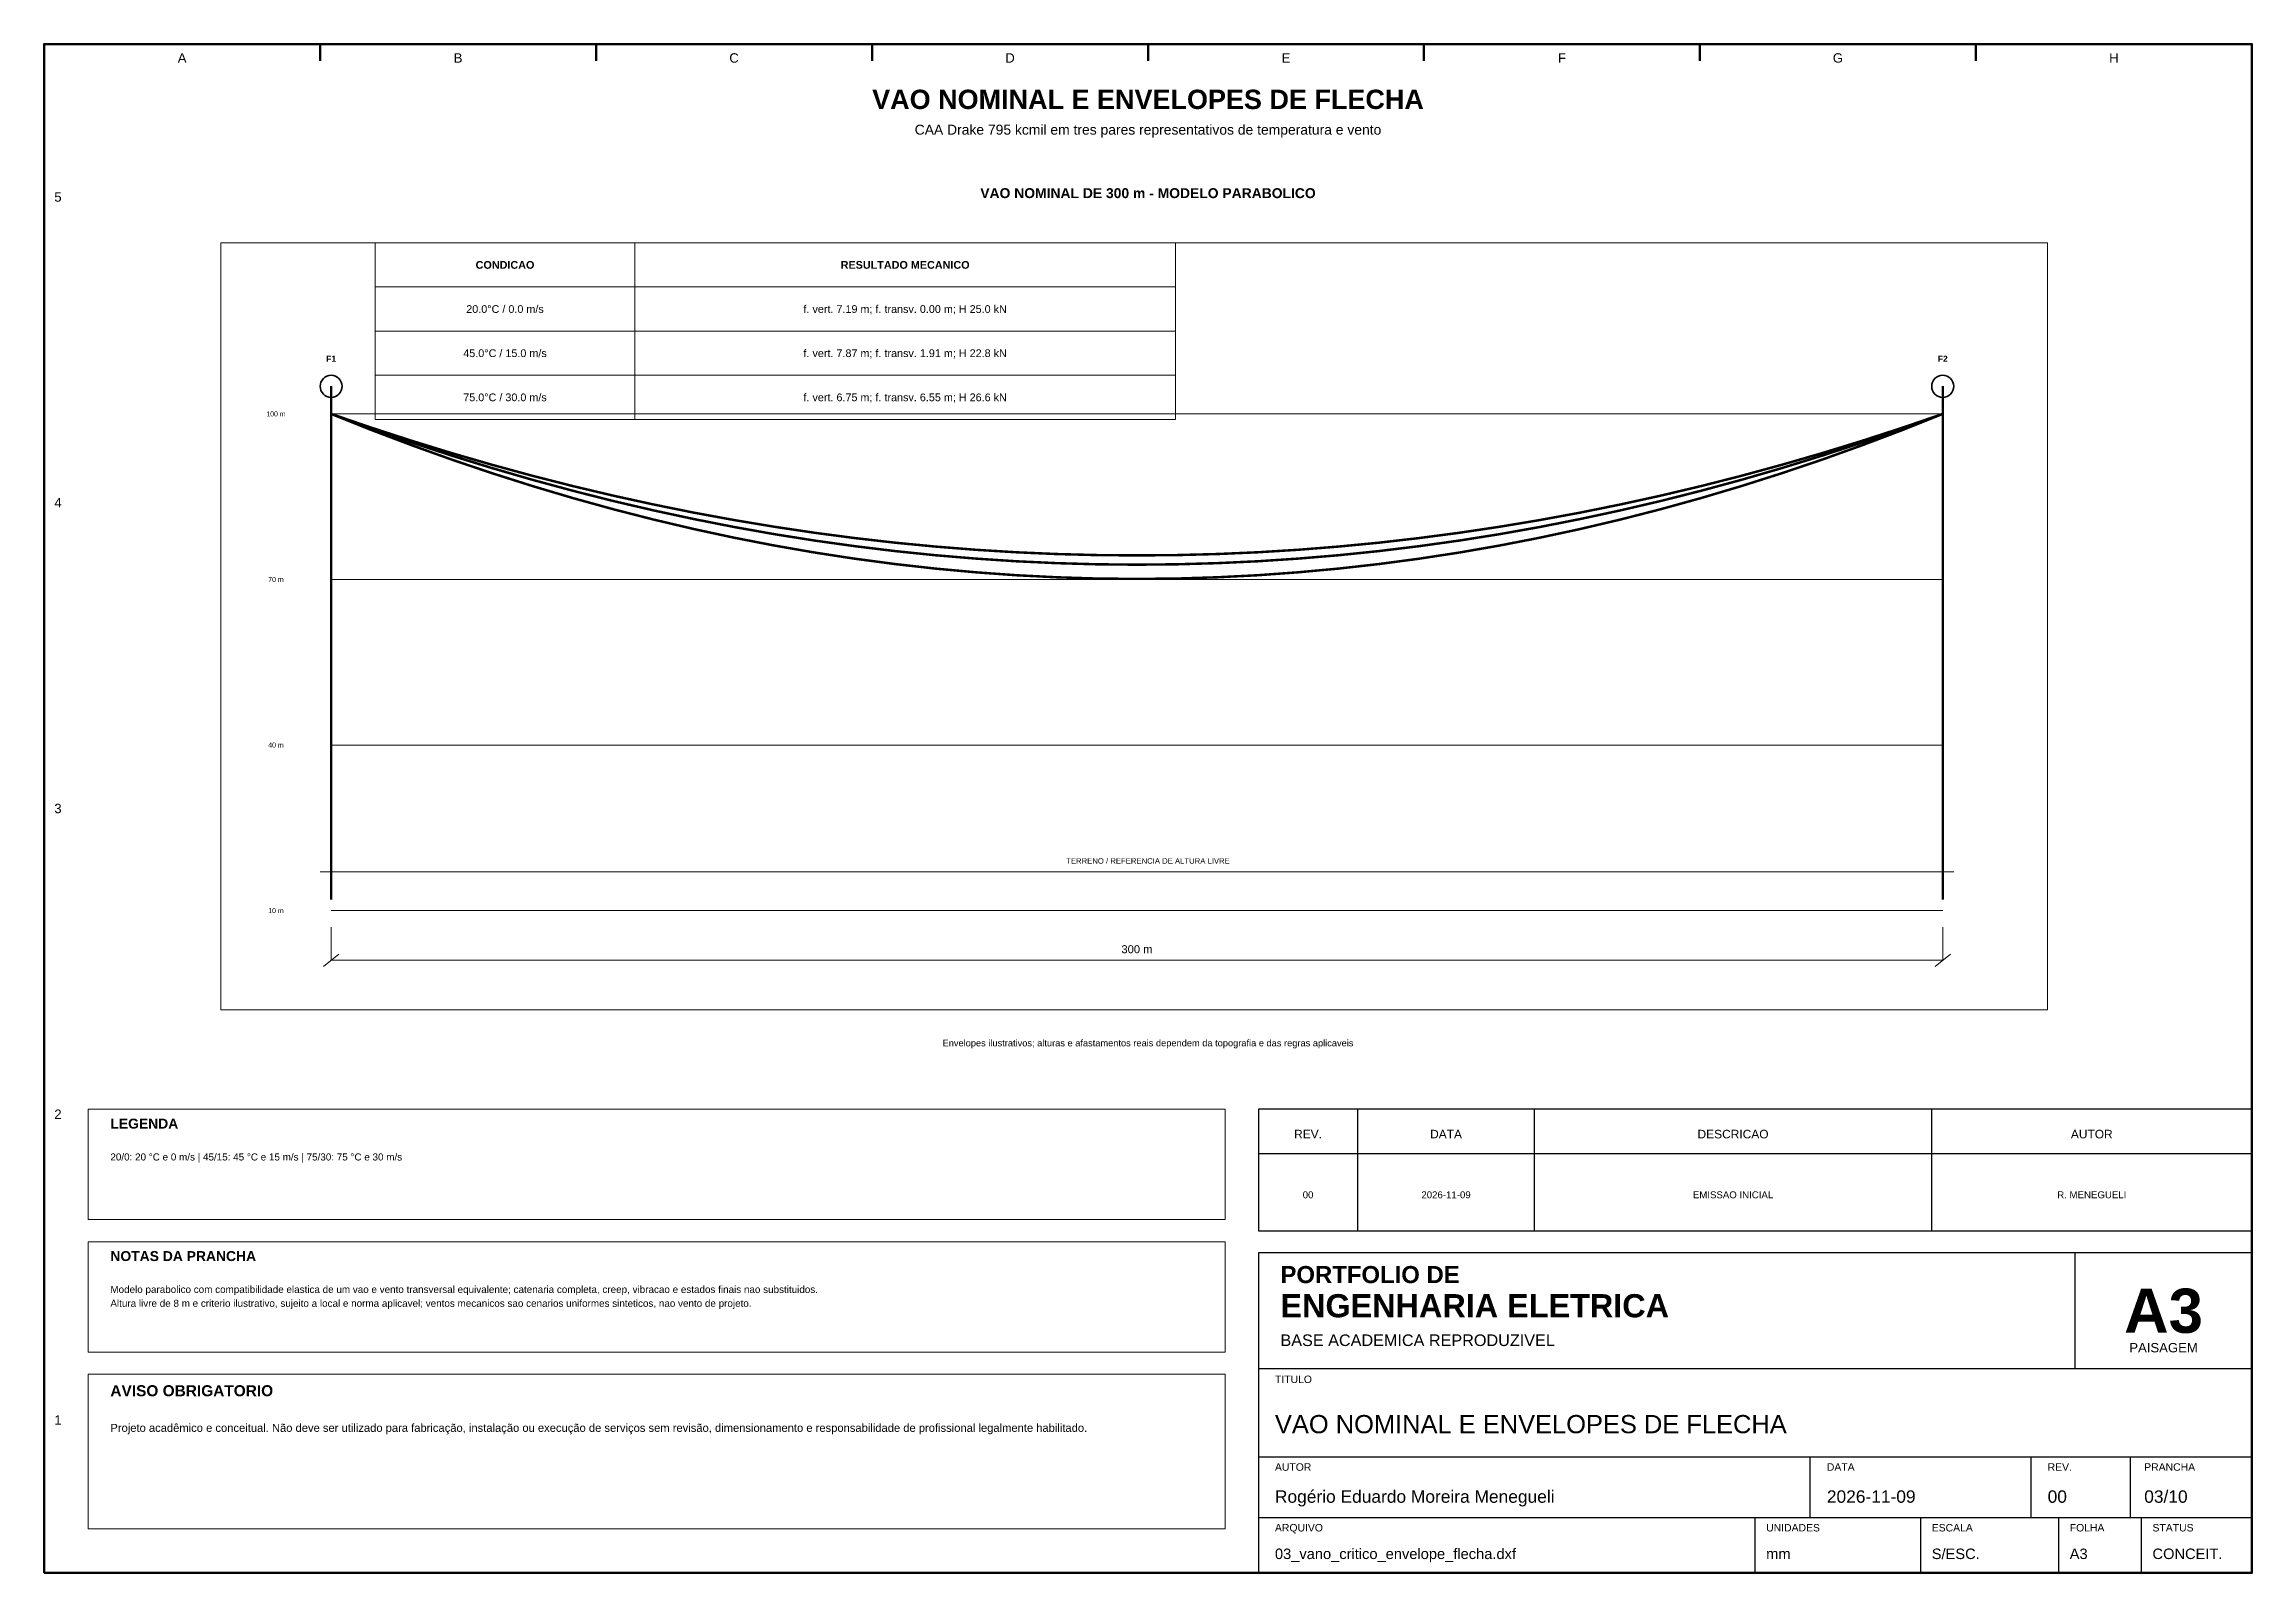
# Model space of a CAD drawing. Header units: millimetres. Extents: x 10 to 410, y 10 to 287.
import ezdxf
from ezdxf.enums import TextEntityAlignment as Align

# ---------------------------------------------------------------- set-up
doc = ezdxf.new("R2010")
doc.units = ezdxf.units.MM
for name, color, linetype, lineweight in [('00_MOLDURA', 7, 'CONTINUOUS', 50), ('01_CARIMBO', 7, 'CONTINUOUS', 25), ('02_TEXTO', 7, 'CONTINUOUS', 18), ('03_COTAS', 5, 'CONTINUOUS', 18), ('04_EQUIPAMENTOS', 250, 'CONTINUOUS', 35), ('05_POTENCIA', 1, 'CONTINUOUS', 50), ('06_COMANDO', 94, 'CONTINUOUS', 25), ('08_CABOS', 160, 'CONTINUOUS', 35), ('11_ARQUITETURA', 8, 'CONTINUOUS', 18), ('12_LEGENDA', 7, 'CONTINUOUS', 18), ('13_NOTAS', 7, 'CONTINUOUS', 18)]:
    doc.layers.add(name, color=color, linetype=linetype, lineweight=lineweight)
doc.styles.add('PORTFOLIO_TEXTO', font='arial.ttf')
doc.styles.add('PORTFOLIO_TITULO', font='arialbd.ttf', dxfattribs={"width": 0.92})

# ---------------------------------------------------------------- blocks, each defined once
blk = doc.blocks.new('CARIMBO_A3')
at = {"layer": '01_CARIMBO'}
for p, q in [((148, 37), (148, 58)), ((0, 37), (180, 37)), ((0, 21), (180, 21)), ((100, 10), (100, 21)), ((140, 10), (140, 21)), ((158, 10), (158, 21)), ((0, 10), (180, 10)), ((90, 0), (90, 10)), ((120, 0), (120, 10)), ((145, 0), (145, 10)), ((160, 0), (160, 10))]:
    blk.add_line(p, q, dxfattribs=at)
blk.add_lwpolyline([(0, 0), (180, 0), (180, 58), (0, 58)], close=True, dxfattribs=at)
at = {"layer": '01_CARIMBO', "style": 'PORTFOLIO_TEXTO'}
for s, p in [('TITULO', (3, 34.4)), ('AUTOR', (3, 18.5)), ('DATA', (103, 18.5)), ('REV.', (143, 18.5)), ('PRANCHA', (160.5, 18.5)), ('ARQUIVO', (3, 7.5)), ('UNIDADES', (92, 7.5)), ('ESCALA', (122, 7.5)), ('FOLHA', (147, 7.5)), ('STATUS', (162, 7.5))]:
    blk.add_text(s, height=1.35, dxfattribs=at).set_placement(p)
at = {"layer": '02_TEXTO'}
for s, height, style, p in [('PORTFOLIO DE', 3.1, 'PORTFOLIO_TITULO', (4, 52.5)), ('ENGENHARIA ELETRICA', 4.2, 'PORTFOLIO_TITULO', (4, 46.3)), ('BASE ACADEMICA REPRODUZIVEL', 2.1, 'PORTFOLIO_TEXTO', (4, 41.1))]:
    blk.add_text(s, height=height, dxfattribs=dict(at, style=style)).set_placement(p)
for s, height, style, p in [('A3', 8, 'PORTFOLIO_TITULO', (164, 47.5)), ('PAISAGEM', 1.7, 'PORTFOLIO_TEXTO', (164, 40.8))]:
    blk.add_text(s, height=height, dxfattribs=dict(at, style=style)).set_placement(p, align=Align.MIDDLE_CENTER)
at = {"layer": '02_TEXTO', "style": 'PORTFOLIO_TEXTO'}
for tag, p, height in [('TITULO', (3, 25.3), 3.3), ('AUTOR', (3, 12.7), 2.25), ('DATA', (103, 12.7), 2.25), ('REVISAO', (143, 12.7), 2.25), ('PRANCHA', (160.5, 12.7), 2.25), ('ARQUIVO', (3, 2.5), 1.9), ('UNIDADES', (92, 2.5), 1.9), ('ESCALA', (122, 2.5), 1.9), ('FOLHA', (147, 2.5), 1.9), ('STATUS', (162, 2.5), 1.9)]:
    blk.add_attdef(tag, p, '', height=height, dxfattribs=at)

msp = doc.modelspace()

# ---------------------------------------------------------------- linework, layer by layer
at = {"layer": '00_MOLDURA'}
for p, q in [((60, 287), (60, 284)), ((110, 287), (110, 284)), ((160, 287), (160, 284)), ((210, 287), (210, 284)), ((260, 287), (260, 284)), ((310, 287), (310, 284)), ((360, 287), (360, 284))]:
    msp.add_line(p, q, dxfattribs=at)
msp.add_lwpolyline([(10, 10), (410, 10), (410, 287), (10, 287)], close=True, dxfattribs=at)
at = {"layer": '01_CARIMBO'}
for p, q in [((248, 72), (248, 94)), ((280, 72), (280, 94)), ((352, 72), (352, 94)), ((230, 86), (410, 86))]:
    msp.add_line(p, q, dxfattribs=at)
msp.add_lwpolyline([(230, 72), (410, 72), (410, 94), (230, 94)], close=True, dxfattribs=at)
at = {"layer": '03_COTAS'}
for p, q in [((62, 220), (354, 220)), ((62, 190), (354, 190)), ((62, 160), (354, 160)), ((62, 130), (354, 130)), ((62, 127), (62, 121)), ((354, 127), (354, 121)), ((60.6, 119.9), (63.4, 122.1)), ((62, 121), (354, 121)), ((352.6, 119.9), (355.4, 122.1))]:
    msp.add_line(p, q, dxfattribs=at)
at = {"layer": '04_EQUIPAMENTOS', "lineweight": 60}
for p, q in [((62, 132), (62, 225)), ((354, 132), (354, 225))]:
    msp.add_line(p, q, dxfattribs=at)
at = {"layer": '04_EQUIPAMENTOS'}
for centre in [(62, 225), (354, 225)]:
    msp.add_circle(centre, 2, dxfattribs=at)
at = {"layer": '05_POTENCIA', "const_width": 0.45}
msp.add_lwpolyline([(62, 220), (69.3, 217.34), (76.6, 214.81), (83.9, 212.42), (91.2, 210.17), (98.5, 208.05), (105.8, 206.07), (113.1, 204.22), (120.4, 202.52), (127.7, 200.95), (135, 199.51), (142.3, 198.21), (149.6, 197.05), (156.9, 196.03), (164.2, 195.14), (171.5, 194.39), (178.8, 193.78), (186.1, 193.3), (193.4, 192.96), (200.7, 192.75), (208, 192.68), (215.3, 192.75), (222.6, 192.96), (229.9, 193.3), (237.2, 193.78), (244.5, 194.39), (251.8, 195.14), (259.1, 196.03), (266.4, 197.05), (273.7, 198.21), (281, 199.51), (288.3, 200.95), (295.6, 202.52), (302.9, 204.22), (310.2, 206.07), (317.5, 208.05), (324.8, 210.17), (332.1, 212.42), (339.4, 214.81), (346.7, 217.34), (354, 220)], dxfattribs=at)
at = {"layer": '06_COMANDO', "const_width": 0.45}
msp.add_lwpolyline([(62, 220), (69.3, 217.08), (76.6, 214.32), (83.9, 211.7), (91.2, 209.24), (98.5, 206.92), (105.8, 204.75), (113.1, 202.73), (120.4, 200.86), (127.7, 199.14), (135, 197.57), (142.3, 196.15), (149.6, 194.88), (156.9, 193.76), (164.2, 192.79), (171.5, 191.97), (178.8, 191.3), (186.1, 190.77), (193.4, 190.4), (200.7, 190.17), (208, 190.1), (215.3, 190.17), (222.6, 190.4), (229.9, 190.77), (237.2, 191.3), (244.5, 191.97), (251.8, 192.79), (259.1, 193.76), (266.4, 194.88), (273.7, 196.15), (281, 197.57), (288.3, 199.14), (295.6, 200.86), (302.9, 202.73), (310.2, 204.75), (317.5, 206.92), (324.8, 209.24), (332.1, 211.7), (339.4, 214.32), (346.7, 217.08), (354, 220)], dxfattribs=at)
at = {"layer": '08_CABOS', "const_width": 0.45}
msp.add_lwpolyline([(62, 220), (69.3, 217.5), (76.6, 215.13), (83.9, 212.88), (91.2, 210.77), (98.5, 208.78), (105.8, 206.92), (113.1, 205.19), (120.4, 203.59), (127.7, 202.11), (135, 200.77), (142.3, 199.55), (149.6, 198.46), (156.9, 197.5), (164.2, 196.66), (171.5, 195.96), (178.8, 195.38), (186.1, 194.93), (193.4, 194.61), (200.7, 194.42), (208, 194.36), (215.3, 194.42), (222.6, 194.61), (229.9, 194.93), (237.2, 195.38), (244.5, 195.96), (251.8, 196.66), (259.1, 197.5), (266.4, 198.46), (273.7, 199.55), (281, 200.77), (288.3, 202.11), (295.6, 203.59), (302.9, 205.19), (310.2, 206.92), (317.5, 208.78), (324.8, 210.77), (332.1, 212.88), (339.4, 215.13), (346.7, 217.5), (354, 220)], dxfattribs=at)
at = {"layer": '11_ARQUITETURA'}
msp.add_line((60, 137), (356, 137), dxfattribs=at)
msp.add_lwpolyline([(42, 112), (373, 112), (373, 251), (42, 251)], close=True, dxfattribs=at)
at = {"layer": '12_LEGENDA'}
for p, q in [((117, 251), (117, 219)), ((70, 243), (215, 243)), ((70, 235), (215, 235)), ((70, 227), (215, 227))]:
    msp.add_line(p, q, dxfattribs=at)
for points in [[(70, 219), (215, 219), (215, 251), (70, 251)], [(18, 74), (224, 74), (224, 94), (18, 94)]]:
    msp.add_lwpolyline(points, close=True, dxfattribs=at)
at = {"layer": '13_NOTAS'}
for points in [[(18, 50), (224, 50), (224, 70), (18, 70)], [(18, 18), (224, 18), (224, 46), (18, 46)]]:
    msp.add_lwpolyline(points, close=True, dxfattribs=at)

# ---------------------------------------------------------------- block references
at = {"layer": '01_CARIMBO'}
msp.add_blockref('CARIMBO_A3', (230, 10), dxfattribs=at).add_auto_attribs({'TITULO': 'VAO NOMINAL E ENVELOPES DE FLECHA', 'AUTOR': 'Rogério Eduardo Moreira Menegueli', 'DATA': '2026-11-09', 'REVISAO': '00', 'PRANCHA': '03/10', 'ARQUIVO': '03_vano_critico_envelope_flecha.dxf', 'UNIDADES': 'mm', 'ESCALA': 'S/ESC.', 'FOLHA': 'A3', 'STATUS': 'CONCEIT.'})

# ---------------------------------------------------------------- texts
at = {"layer": '00_MOLDURA', "style": 'PORTFOLIO_TEXTO'}
for s, p in [('A', (35, 284.5)), ('B', (85, 284.5)), ('C', (135, 284.5)), ('D', (185, 284.5)), ('E', (235, 284.5)), ('F', (285, 284.5)), ('G', (335, 284.5)), ('H', (385, 284.5)), ('5', (12.5, 259.3)), ('4', (12.5, 203.9)), ('3', (12.5, 148.5)), ('2', (12.5, 93.1)), ('1', (12.5, 37.7))]:
    msp.add_text(s, height=1.7, dxfattribs=at).set_placement(p, align=Align.MIDDLE_CENTER)
at = {"layer": '01_CARIMBO', "style": 'PORTFOLIO_TEXTO'}
for s, p in [('REV.', (239, 89.5)), ('DATA', (264, 89.5)), ('DESCRICAO', (316, 89.5)), ('AUTOR', (381, 89.5))]:
    msp.add_text(s, height=1.55, dxfattribs=at).set_placement(p, align=Align.MIDDLE_CENTER)
at = {"layer": '02_TEXTO'}
for s, height, style, p in [('VAO NOMINAL E ENVELOPES DE FLECHA', 3.5, 'PORTFOLIO_TITULO', (210, 277)), ('CAA Drake 795 kcmil em tres pares representativos de temperatura e vento', 1.8, 'PORTFOLIO_TEXTO', (210, 271.5)), ('00', 1.25, 'PORTFOLIO_TEXTO', (239, 78.5)), ('2026-11-09', 1.25, 'PORTFOLIO_TEXTO', (264, 78.5)), ('EMISSAO INICIAL', 1.25, 'PORTFOLIO_TEXTO', (316, 78.5)), ('R. MENEGUELI', 1.25, 'PORTFOLIO_TEXTO', (381, 78.5))]:
    msp.add_text(s, height=height, dxfattribs=dict(at, style=style)).set_placement(p, align=Align.MIDDLE_CENTER)
at = {"layer": '03_COTAS', "style": 'PORTFOLIO_TEXTO'}
for s, height, p in [('100 m', 0.9, (52, 220)), ('70 m', 0.9, (52, 190)), ('40 m', 0.9, (52, 160)), ('10 m', 0.9, (52, 130)), ('300 m', 1.45, (208, 123))]:
    msp.add_text(s, height=height, dxfattribs=at).set_placement(p, align=Align.MIDDLE_CENTER)
at = {"layer": '04_EQUIPAMENTOS', "style": 'PORTFOLIO_TITULO'}
for s, p in [('F1', (62, 230)), ('F2', (354, 230))]:
    msp.add_text(s, height=1.1, dxfattribs=at).set_placement(p, align=Align.MIDDLE_CENTER)
at = {"layer": '11_ARQUITETURA'}
for s, height, style, p in [('VAO NOMINAL DE 300 m - MODELO PARABOLICO', 1.8, 'PORTFOLIO_TITULO', (210, 260)), ('TERRENO / REFERENCIA DE ALTURA LIVRE', 1, 'PORTFOLIO_TEXTO', (210, 139))]:
    msp.add_text(s, height=height, dxfattribs=dict(at, style=style)).set_placement(p, align=Align.MIDDLE_CENTER)
at = {"layer": '12_LEGENDA'}
for s, style, p in [('CONDICAO', 'PORTFOLIO_TITULO', (93.5, 247)), ('RESULTADO MECANICO', 'PORTFOLIO_TITULO', (166, 247)), ('20.0°C / 0.0 m/s', 'PORTFOLIO_TEXTO', (93.5, 239)), ('f. vert. 7.19 m; f. transv. 0.00 m; H 25.0 kN', 'PORTFOLIO_TEXTO', (166, 239)), ('45.0°C / 15.0 m/s', 'PORTFOLIO_TEXTO', (93.5, 231)), ('f. vert. 7.87 m; f. transv. 1.91 m; H 22.8 kN', 'PORTFOLIO_TEXTO', (166, 231)), ('75.0°C / 30.0 m/s', 'PORTFOLIO_TEXTO', (93.5, 223)), ('f. vert. 6.75 m; f. transv. 6.55 m; H 26.6 kN', 'PORTFOLIO_TEXTO', (166, 223))]:
    msp.add_text(s, height=1.4, dxfattribs=dict(at, style=style)).set_placement(p, align=Align.MIDDLE_CENTER)
at = {"layer": '12_LEGENDA', "style": 'PORTFOLIO_TITULO'}
msp.add_text('LEGENDA', height=1.8, dxfattribs=at).set_placement((22, 90.5))
at = {"layer": '12_LEGENDA', "insert": (22, 86), "char_height": 1.28, "width": 198, "attachment_point": 1, "line_spacing_factor": 1.18, "style": 'PORTFOLIO_TEXTO'}
msp.add_mtext('20/0: 20 °C e 0 m/s | 45/15: 45 °C e 15 m/s | 75/30: 75 °C e 30 m/s', dxfattribs=at)
at = {"layer": '13_NOTAS', "style": 'PORTFOLIO_TEXTO'}
msp.add_text('Envelopes ilustrativos; alturas e afastamentos reais dependem da topografia e das regras aplicaveis', height=1.2, dxfattribs=at).set_placement((210, 106), align=Align.MIDDLE_CENTER)
at = {"layer": '13_NOTAS', "style": 'PORTFOLIO_TITULO'}
for s, height, p in [('NOTAS DA PRANCHA', 1.8, (22, 66.5)), ('AVISO OBRIGATORIO', 2, (22, 42))]:
    msp.add_text(s, height=height, dxfattribs=at).set_placement(p)
at = {"layer": '13_NOTAS', "width": 198, "attachment_point": 1, "line_spacing_factor": 1.18, "style": 'PORTFOLIO_TEXTO'}
for s, insert, char_height in [('Modelo parabolico com compatibilidade elastica de um vao e vento transversal equivalente; catenaria completa, creep, vibracao e estados finais nao substituidos.\\PAltura livre de 8 m e criterio ilustrativo, sujeito a local e norma aplicavel; ventos mecanicos sao cenarios uniformes sinteticos, nao vento de projeto.', (22, 62), 1.28), ('Projeto acadêmico e conceitual. Não deve ser utilizado para fabricação, instalação ou execução de serviços sem revisão, dimensionamento e responsabilidade de profissional legalmente habilitado.', (22, 37), 1.45)]:
    msp.add_mtext(s, dxfattribs=dict(at, insert=insert, char_height=char_height))

doc.saveas('drawing.dxf')
